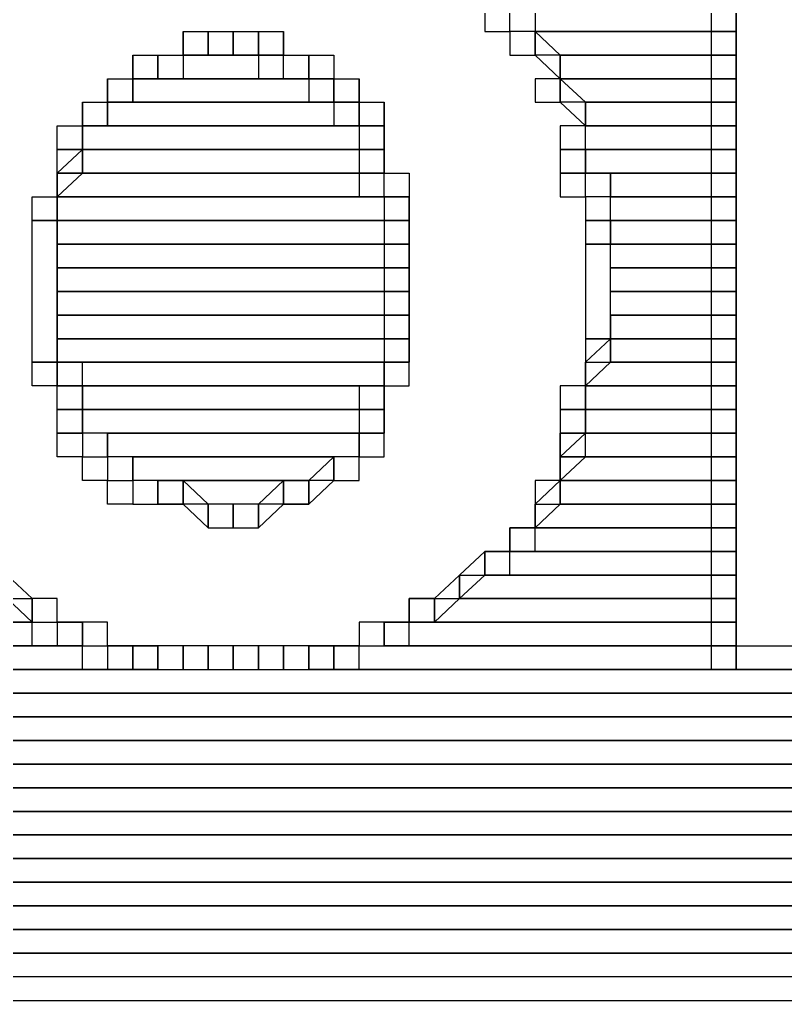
# Model space of a CAD drawing. Extents: x 0 to 841, y 0 to 594.
# Drawn here: x 697.63 to 703.97, y 97.95 to 106.07 of the extents above; entities that cross this region are included whole.
import ezdxf

# ---------------------------------------------------------------- set-up
doc = ezdxf.new("R2010")
doc.units = 0
doc.layers.add('1', color=7, linetype='Continuous')

msp = doc.modelspace()

# ---------------------------------------------------------------- linework, layer by layer
at = {"layer": '1'}
for points in [[(703.3567, 106.9535), (703.3567, 100.6874), (703.5654, 100.6874), (703.5654, 106.9535), (703.3567, 106.9535)], [(703.3567, 106.9535), (703.3567, 100.6874), (703.5654, 100.6874), (703.5654, 106.9535), (703.3567, 106.9535)], [(701.4811, 106.1701), (701.4811, 105.9748), (701.6898, 105.9748), (701.6898, 106.1701), (701.4811, 106.1701)], [(701.4811, 106.1701), (701.4811, 105.9748), (701.6898, 105.9748), (701.6898, 106.1701), (701.4811, 106.1701)], [(701.6898, 106.1701), (701.8984, 106.1701), (701.8984, 105.9748), (701.6898, 105.9748), (701.6898, 106.1701)], [(701.6898, 106.1701), (703.5654, 106.1701), (703.5654, 105.9748), (701.6898, 105.9748), (701.6898, 106.1701)], [(701.6898, 106.1701), (701.8984, 106.1701), (701.8984, 105.9748), (701.6898, 105.9748), (701.6898, 106.1701)], [(701.6898, 106.1701), (703.5654, 106.1701), (703.5654, 105.9748), (701.6898, 105.9748), (701.6898, 106.1701)], [(698.9811, 105.9748), (698.9811, 105.9748), (698.9811, 105.7787), (698.9811, 105.7787), (698.9811, 105.9748)], [(698.9811, 105.9748), (699.189, 105.9748), (699.189, 105.7787), (698.9811, 105.7787), (698.9811, 105.9748)], [(698.9811, 105.9748), (699.6063, 105.9748), (699.6063, 105.7787), (698.9811, 105.7787), (698.9811, 105.9748)], [(698.9811, 105.9748), (698.9811, 105.9748), (698.9811, 105.7787), (698.9811, 105.7787), (698.9811, 105.9748)], [(698.9811, 105.9748), (699.189, 105.9748), (699.189, 105.7787), (698.9811, 105.7787), (698.9811, 105.9748)], [(698.9811, 105.9748), (699.6063, 105.9748), (699.6063, 105.7787), (698.9811, 105.7787), (698.9811, 105.9748)], [(699.189, 105.9748), (699.189, 105.9748), (699.189, 105.7787), (699.189, 105.7787), (699.189, 105.9748)], [(699.189, 105.9748), (699.3976, 105.9748), (699.3976, 105.7787), (699.189, 105.7787), (699.189, 105.9748)], [(699.189, 105.9748), (699.189, 105.9748), (699.189, 105.7787), (699.189, 105.7787), (699.189, 105.9748)], [(699.189, 105.9748), (699.3976, 105.9748), (699.3976, 105.7787), (699.189, 105.7787), (699.189, 105.9748)], [(699.3976, 105.9748), (699.3976, 105.9748), (699.3976, 105.7787), (699.3976, 105.7787), (699.3976, 105.9748)], [(699.3976, 105.9748), (699.3976, 105.9748), (699.3976, 105.7787), (699.3976, 105.7787), (699.3976, 105.9748)], [(699.3976, 105.9748), (699.6063, 105.9748), (699.6063, 105.7787), (699.3976, 105.7787), (699.3976, 105.9748)], [(699.3976, 105.9748), (699.3976, 105.9748), (699.3976, 105.7787), (699.3976, 105.7787), (699.3976, 105.9748)], [(699.3976, 105.9748), (699.3976, 105.9748), (699.3976, 105.7787), (699.3976, 105.7787), (699.3976, 105.9748)], [(699.3976, 105.9748), (699.6063, 105.9748), (699.6063, 105.7787), (699.3976, 105.7787), (699.3976, 105.9748)], [(699.6063, 105.9748), (699.6063, 105.9748), (699.6063, 105.7787), (699.6063, 105.7787), (699.6063, 105.9748)], [(699.6063, 105.9748), (699.8142, 105.9748), (699.8142, 105.7787), (699.6063, 105.7787), (699.6063, 105.9748)], [(699.6063, 105.9748), (699.6063, 105.9748), (699.6063, 105.7787), (699.6063, 105.7787), (699.6063, 105.9748)], [(699.6063, 105.9748), (699.8142, 105.9748), (699.8142, 105.7787), (699.6063, 105.7787), (699.6063, 105.9748)], [(699.8142, 105.9748), (699.8142, 105.9748), (699.8142, 105.7787), (699.8142, 105.7787), (699.8142, 105.9748)], [(699.8142, 105.9748), (699.8142, 105.9748), (699.8142, 105.7787), (699.8142, 105.7787), (699.8142, 105.9748)], [(701.6898, 105.9748), (701.6898, 105.7787), (701.8984, 105.7787), (701.8984, 105.9748), (701.6898, 105.9748)], [(701.6898, 105.9748), (701.6898, 105.7787), (701.8984, 105.7787), (701.8984, 105.9748), (701.6898, 105.9748)], [(701.8984, 105.9748), (701.8984, 105.9748), (701.8984, 105.7787), (701.8984, 105.7787), (701.8984, 105.9748)], [(701.8984, 105.9748), (702.1063, 105.7787), (702.1063, 105.5827), (701.8984, 105.7787), (701.8984, 105.9748)], [(701.8984, 105.9748), (703.5654, 105.9748), (703.5654, 105.7787), (701.8984, 105.7787), (701.8984, 105.9748)], [(701.8984, 105.9748), (703.5654, 105.9748), (703.5654, 105.7787), (701.8984, 105.7787), (701.8984, 105.9748)], [(701.8984, 105.9748), (701.8984, 105.9748), (701.8984, 105.7787), (701.8984, 105.7787), (701.8984, 105.9748)], [(701.8984, 105.9748), (702.1063, 105.7787), (702.1063, 105.5827), (701.8984, 105.7787), (701.8984, 105.9748)], [(701.8984, 105.9748), (703.5654, 105.9748), (703.5654, 105.7787), (701.8984, 105.7787), (701.8984, 105.9748)], [(701.8984, 105.9748), (703.5654, 105.9748), (703.5654, 105.7787), (701.8984, 105.7787), (701.8984, 105.9748)], [(698.5638, 105.7787), (698.5638, 105.7787), (698.5638, 105.5827), (698.5638, 105.5827), (698.5638, 105.7787)], [(698.5638, 105.7787), (698.7724, 105.7787), (698.7724, 105.5827), (698.5638, 105.5827), (698.5638, 105.7787)], [(698.5638, 105.7787), (700.0228, 105.7787), (700.0228, 105.5827), (698.5638, 105.5827), (698.5638, 105.7787)], [(698.5638, 105.7787), (698.5638, 105.7787), (698.5638, 105.5827), (698.5638, 105.5827), (698.5638, 105.7787)], [(698.5638, 105.7787), (698.7724, 105.7787), (698.7724, 105.5827), (698.5638, 105.5827), (698.5638, 105.7787)], [(698.5638, 105.7787), (700.0228, 105.7787), (700.0228, 105.5827), (698.5638, 105.5827), (698.5638, 105.7787)], [(698.7724, 105.7787), (698.7724, 105.7787), (698.7724, 105.5827), (698.7724, 105.5827), (698.7724, 105.7787)], [(698.7724, 105.7787), (698.9811, 105.7787), (698.9811, 105.5827), (698.7724, 105.5827), (698.7724, 105.7787)], [(698.7724, 105.5827), (698.7724, 105.7787), (698.9811, 105.7787), (698.9811, 105.5827), (698.7724, 105.5827)], [(698.7724, 105.7787), (698.7724, 105.7787), (698.7724, 105.5827), (698.7724, 105.5827), (698.7724, 105.7787)], [(698.7724, 105.7787), (698.9811, 105.7787), (698.9811, 105.5827), (698.7724, 105.5827), (698.7724, 105.7787)], [(698.7724, 105.5827), (698.7724, 105.7787), (698.9811, 105.7787), (698.9811, 105.5827), (698.7724, 105.5827)], [(699.6063, 105.7787), (699.6063, 105.5827), (699.8142, 105.5827), (699.8142, 105.7787), (699.6063, 105.7787)], [(699.6063, 105.7787), (699.6063, 105.5827), (699.8142, 105.5827), (699.8142, 105.7787), (699.6063, 105.7787)], [(699.8142, 105.7787), (700.0228, 105.7787), (700.0228, 105.5827), (699.8142, 105.5827), (699.8142, 105.7787)], [(699.8142, 105.7787), (700.0228, 105.7787), (700.0228, 105.5827), (699.8142, 105.5827), (699.8142, 105.7787)], [(700.0228, 105.7787), (700.0228, 105.7787), (700.0228, 105.5827), (700.0228, 105.5827), (700.0228, 105.7787)], [(700.0228, 105.7787), (700.0228, 105.7787), (700.0228, 105.5827), (700.0228, 105.5827), (700.0228, 105.7787)], [(700.0228, 105.7787), (700.2307, 105.7787), (700.2307, 105.5827), (700.0228, 105.5827), (700.0228, 105.7787)], [(700.0228, 105.7787), (700.0228, 105.7787), (700.0228, 105.5827), (700.0228, 105.5827), (700.0228, 105.7787)], [(700.0228, 105.7787), (700.0228, 105.7787), (700.0228, 105.5827), (700.0228, 105.5827), (700.0228, 105.7787)], [(700.0228, 105.7787), (700.2307, 105.7787), (700.2307, 105.5827), (700.0228, 105.5827), (700.0228, 105.7787)], [(702.1063, 105.7787), (702.1063, 105.7787), (702.1063, 105.5827), (702.1063, 105.5827), (702.1063, 105.7787)], [(702.1063, 105.7787), (703.5654, 105.7787), (703.5654, 105.5827), (702.1063, 105.5827), (702.1063, 105.7787)], [(702.1063, 105.7787), (702.1063, 105.7787), (702.1063, 105.5827), (702.1063, 105.5827), (702.1063, 105.7787)], [(702.1063, 105.7787), (703.5654, 105.7787), (703.5654, 105.5827), (702.1063, 105.5827), (702.1063, 105.7787)], [(698.3559, 105.5827), (698.3559, 105.5827), (698.3559, 105.3874), (698.3559, 105.3874), (698.3559, 105.5827)], [(698.3559, 105.5827), (698.5638, 105.5827), (698.5638, 105.3874), (698.3559, 105.3874), (698.3559, 105.5827)], [(698.3559, 105.3874), (698.3559, 105.5827), (698.5638, 105.5827), (698.5638, 105.3874), (698.3559, 105.3874)], [(698.3559, 105.5827), (700.4394, 105.5827), (700.4394, 105.3874), (698.3559, 105.3874), (698.3559, 105.5827)], [(698.3559, 105.5827), (698.3559, 105.5827), (698.3559, 105.3874), (698.3559, 105.3874), (698.3559, 105.5827)], [(698.3559, 105.5827), (698.5638, 105.5827), (698.5638, 105.3874), (698.3559, 105.3874), (698.3559, 105.5827)], [(698.3559, 105.3874), (698.3559, 105.5827), (698.5638, 105.5827), (698.5638, 105.3874), (698.3559, 105.3874)], [(698.3559, 105.5827), (700.4394, 105.5827), (700.4394, 105.3874), (698.3559, 105.3874), (698.3559, 105.5827)], [(698.5638, 105.5827), (698.5638, 105.5827), (698.5638, 105.3874), (698.5638, 105.3874), (698.5638, 105.5827)], [(698.5638, 105.5827), (698.5638, 105.5827), (698.5638, 105.3874), (698.5638, 105.3874), (698.5638, 105.5827)], [(700.0228, 105.5827), (700.0228, 105.3874), (700.2307, 105.3874), (700.2307, 105.5827), (700.0228, 105.5827)], [(700.0228, 105.5827), (700.0228, 105.3874), (700.2307, 105.3874), (700.2307, 105.5827), (700.0228, 105.5827)], [(700.2307, 105.5827), (700.2307, 105.5827), (700.2307, 105.3874), (700.2307, 105.3874), (700.2307, 105.5827)], [(700.2307, 105.5827), (700.4394, 105.5827), (700.4394, 105.3874), (700.2307, 105.3874), (700.2307, 105.5827)], [(700.2307, 105.5827), (700.2307, 105.5827), (700.2307, 105.3874), (700.2307, 105.3874), (700.2307, 105.5827)], [(700.2307, 105.5827), (700.4394, 105.5827), (700.4394, 105.3874), (700.2307, 105.3874), (700.2307, 105.5827)], [(700.4394, 105.5827), (700.4394, 105.5827), (700.4394, 105.3874), (700.4394, 105.3874), (700.4394, 105.5827)], [(700.4394, 105.5827), (700.4394, 105.5827), (700.4394, 105.3874), (700.4394, 105.3874), (700.4394, 105.5827)], [(701.8984, 105.5827), (701.8984, 105.3874), (702.1063, 105.3874), (702.1063, 105.5827), (701.8984, 105.5827)], [(701.8984, 105.5827), (701.8984, 105.3874), (702.1063, 105.3874), (702.1063, 105.5827), (701.8984, 105.5827)], [(702.1063, 105.5827), (702.1063, 105.5827), (702.1063, 105.3874), (702.1063, 105.3874), (702.1063, 105.5827)], [(702.1063, 105.5827), (702.315, 105.3874), (702.315, 105.1913), (702.1063, 105.3874), (702.1063, 105.5827)], [(702.1063, 105.5827), (703.5654, 105.5827), (703.5654, 105.3874), (702.1063, 105.3874), (702.1063, 105.5827)], [(702.1063, 105.5827), (702.1063, 105.5827), (702.1063, 105.3874), (702.1063, 105.3874), (702.1063, 105.5827)], [(702.1063, 105.5827), (702.315, 105.3874), (702.315, 105.1913), (702.1063, 105.3874), (702.1063, 105.5827)], [(702.1063, 105.5827), (703.5654, 105.5827), (703.5654, 105.3874), (702.1063, 105.3874), (702.1063, 105.5827)], [(698.1472, 105.3874), (698.1472, 105.3874), (698.1472, 105.1913), (698.1472, 105.1913), (698.1472, 105.3874)], [(698.1472, 105.3874), (698.3559, 105.3874), (698.3559, 105.1913), (698.1472, 105.1913), (698.1472, 105.3874)], [(698.1472, 105.1913), (698.1472, 105.3874), (698.3559, 105.3874), (698.3559, 105.1913), (698.1472, 105.1913)], [(698.1472, 105.3874), (698.1472, 105.3874), (698.1472, 105.1913), (698.1472, 105.1913), (698.1472, 105.3874)], [(698.1472, 105.3874), (698.3559, 105.3874), (698.3559, 105.1913), (698.1472, 105.1913), (698.1472, 105.3874)], [(698.1472, 105.1913), (698.1472, 105.3874), (698.3559, 105.3874), (698.3559, 105.1913), (698.1472, 105.1913)], [(698.3559, 105.3874), (700.4394, 105.3874), (700.4394, 105.1913), (698.3559, 105.1913), (698.3559, 105.3874)], [(698.3559, 105.3874), (700.4394, 105.3874), (700.4394, 105.1913), (698.3559, 105.1913), (698.3559, 105.3874)], [(700.2307, 105.3874), (700.2307, 105.1913), (700.4394, 105.1913), (700.4394, 105.3874), (700.2307, 105.3874)], [(700.2307, 105.3874), (700.2307, 105.1913), (700.4394, 105.1913), (700.4394, 105.3874), (700.2307, 105.3874)], [(700.4394, 105.3874), (700.648, 105.3874), (700.648, 105.1913), (700.4394, 105.1913), (700.4394, 105.3874)], [(700.4394, 105.3874), (700.648, 105.3874), (700.648, 105.1913), (700.4394, 105.1913), (700.4394, 105.3874)], [(700.648, 105.3874), (700.648, 105.3874), (700.648, 105.1913), (700.648, 105.1913), (700.648, 105.3874)], [(700.648, 105.3874), (700.648, 105.3874), (700.648, 105.1913), (700.648, 105.1913), (700.648, 105.3874)], [(702.315, 105.3874), (702.315, 105.3874), (702.315, 105.1913), (702.315, 105.1913), (702.315, 105.3874)], [(702.315, 105.3874), (703.5654, 105.3874), (703.5654, 105.1913), (702.315, 105.1913), (702.315, 105.3874)], [(702.315, 105.3874), (702.315, 105.3874), (702.315, 105.1913), (702.315, 105.1913), (702.315, 105.3874)], [(702.315, 105.3874), (703.5654, 105.3874), (703.5654, 105.1913), (702.315, 105.1913), (702.315, 105.3874)], [(697.9386, 104.9953), (697.9386, 105.1913), (698.1472, 105.1913), (698.1472, 104.9953), (697.9386, 104.9953)], [(697.9386, 104.9953), (697.9386, 105.1913), (698.1472, 105.1913), (698.1472, 104.9953), (697.9386, 104.9953)], [(698.1472, 105.1913), (698.1472, 105.1913), (698.1472, 104.9953), (698.1472, 104.9953), (698.1472, 105.1913)], [(698.1472, 105.1913), (700.648, 105.1913), (700.648, 104.9953), (698.1472, 104.9953), (698.1472, 105.1913)], [(698.1472, 105.1913), (700.648, 105.1913), (700.648, 104.9953), (698.1472, 104.9953), (698.1472, 105.1913)], [(698.1472, 105.1913), (698.1472, 105.1913), (698.1472, 104.9953), (698.1472, 104.9953), (698.1472, 105.1913)], [(698.1472, 105.1913), (700.648, 105.1913), (700.648, 104.9953), (698.1472, 104.9953), (698.1472, 105.1913)], [(698.1472, 105.1913), (700.648, 105.1913), (700.648, 104.9953), (698.1472, 104.9953), (698.1472, 105.1913)], [(700.4394, 105.1913), (700.4394, 104.9953), (700.648, 104.9953), (700.648, 105.1913), (700.4394, 105.1913)], [(700.4394, 105.1913), (700.4394, 104.9953), (700.648, 104.9953), (700.648, 105.1913), (700.4394, 105.1913)], [(700.648, 105.1913), (700.648, 105.1913), (700.648, 104.9953), (700.648, 104.9953), (700.648, 105.1913)], [(700.648, 105.1913), (700.648, 105.1913), (700.648, 104.9953), (700.648, 104.9953), (700.648, 105.1913)], [(702.1063, 105.1913), (702.1063, 104.9953), (702.315, 104.9953), (702.315, 105.1913), (702.1063, 105.1913)], [(702.1063, 105.1913), (702.1063, 104.9953), (702.315, 104.9953), (702.315, 105.1913), (702.1063, 105.1913)], [(702.315, 105.1913), (703.5654, 105.1913), (703.5654, 104.9953), (702.315, 104.9953), (702.315, 105.1913)], [(702.315, 105.1913), (703.5654, 105.1913), (703.5654, 104.9953), (702.315, 104.9953), (702.315, 105.1913)], [(697.9386, 104.7992), (698.1472, 104.9953), (698.1472, 104.7992), (697.9386, 104.6039), (697.9386, 104.7992)], [(697.9386, 104.7992), (697.9386, 104.9953), (698.1472, 104.9953), (698.1472, 104.7992), (697.9386, 104.7992)], [(697.9386, 104.7992), (698.1472, 104.9953), (698.1472, 104.7992), (697.9386, 104.6039), (697.9386, 104.7992)], [(697.9386, 104.7992), (697.9386, 104.9953), (698.1472, 104.9953), (698.1472, 104.7992), (697.9386, 104.7992)], [(698.1472, 104.9953), (698.1472, 104.9953), (698.1472, 104.7992), (698.1472, 104.7992), (698.1472, 104.9953)], [(698.1472, 104.9953), (698.1472, 104.9953), (698.1472, 104.7992), (698.1472, 104.7992), (698.1472, 104.9953)], [(698.1472, 104.9953), (700.648, 104.9953), (700.648, 104.7992), (698.1472, 104.7992), (698.1472, 104.9953)], [(698.1472, 104.9953), (698.1472, 104.9953), (698.1472, 104.7992), (698.1472, 104.7992), (698.1472, 104.9953)], [(698.1472, 104.9953), (698.1472, 104.9953), (698.1472, 104.7992), (698.1472, 104.7992), (698.1472, 104.9953)], [(698.1472, 104.9953), (700.648, 104.9953), (700.648, 104.7992), (698.1472, 104.7992), (698.1472, 104.9953)], [(700.4394, 104.9953), (700.4394, 104.7992), (700.648, 104.7992), (700.648, 104.9953), (700.4394, 104.9953)], [(700.4394, 104.9953), (700.4394, 104.7992), (700.648, 104.7992), (700.648, 104.9953), (700.4394, 104.9953)], [(700.648, 104.9953), (700.648, 104.9953), (700.648, 104.7992), (700.648, 104.7992), (700.648, 104.9953)], [(700.648, 104.9953), (700.648, 104.9953), (700.648, 104.7992), (700.648, 104.7992), (700.648, 104.9953)], [(700.648, 104.9953), (700.648, 104.9953), (700.648, 104.7992), (700.648, 104.7992), (700.648, 104.9953)], [(700.648, 104.9953), (700.648, 104.9953), (700.648, 104.7992), (700.648, 104.7992), (700.648, 104.9953)], [(702.1063, 104.9953), (702.1063, 104.7992), (702.315, 104.7992), (702.315, 104.9953), (702.1063, 104.9953)], [(702.1063, 104.9953), (702.1063, 104.7992), (702.315, 104.7992), (702.315, 104.9953), (702.1063, 104.9953)], [(702.315, 104.9953), (702.315, 104.9953), (702.315, 104.7992), (702.315, 104.7992), (702.315, 104.9953)], [(702.315, 104.9953), (703.5654, 104.9953), (703.5654, 104.7992), (702.315, 104.7992), (702.315, 104.9953)], [(702.315, 104.9953), (702.315, 104.9953), (702.315, 104.7992), (702.315, 104.7992), (702.315, 104.9953)], [(702.315, 104.9953), (703.5654, 104.9953), (703.5654, 104.7992), (702.315, 104.7992), (702.315, 104.9953)], [(697.9386, 104.7992), (697.9386, 104.7992), (697.9386, 104.6039), (697.9386, 104.6039), (697.9386, 104.7992)], [(697.9386, 104.7992), (700.8559, 104.7992), (700.8559, 104.6039), (697.9386, 104.6039), (697.9386, 104.7992)], [(697.9386, 104.7992), (697.9386, 104.7992), (697.9386, 104.6039), (697.9386, 104.6039), (697.9386, 104.7992)], [(697.9386, 104.7992), (700.8559, 104.7992), (700.8559, 104.6039), (697.9386, 104.6039), (697.9386, 104.7992)], [(700.4394, 104.7992), (700.4394, 104.6039), (700.648, 104.6039), (700.648, 104.7992), (700.4394, 104.7992)], [(700.4394, 104.7992), (700.4394, 104.6039), (700.648, 104.6039), (700.648, 104.7992), (700.4394, 104.7992)], [(700.648, 104.7992), (700.8559, 104.7992), (700.8559, 104.6039), (700.648, 104.6039), (700.648, 104.7992)], [(700.648, 104.7992), (700.8559, 104.7992), (700.8559, 104.6039), (700.648, 104.6039), (700.648, 104.7992)], [(702.1063, 104.7992), (702.1063, 104.6039), (702.315, 104.6039), (702.315, 104.7992), (702.1063, 104.7992)], [(702.1063, 104.7992), (702.1063, 104.6039), (702.315, 104.6039), (702.315, 104.7992), (702.1063, 104.7992)], [(702.315, 104.7992), (702.5236, 104.7992), (702.5236, 104.6039), (702.315, 104.6039), (702.315, 104.7992)], [(702.315, 104.7992), (703.5654, 104.7992), (703.5654, 104.6039), (702.315, 104.6039), (702.315, 104.7992)], [(702.315, 104.7992), (702.5236, 104.7992), (702.5236, 104.6039), (702.315, 104.6039), (702.315, 104.7992)], [(702.315, 104.7992), (703.5654, 104.7992), (703.5654, 104.6039), (702.315, 104.6039), (702.315, 104.7992)], [(702.5236, 104.7992), (703.5654, 104.7992), (703.5654, 104.6039), (702.5236, 104.6039), (702.5236, 104.7992)], [(702.5236, 104.7992), (703.5654, 104.7992), (703.5654, 104.6039), (702.5236, 104.6039), (702.5236, 104.7992)], [(697.7307, 104.4079), (697.7307, 104.6039), (697.9386, 104.6039), (697.9386, 104.4079), (697.7307, 104.4079)], [(697.7307, 104.4079), (697.7307, 104.6039), (697.9386, 104.6039), (697.9386, 104.4079), (697.7307, 104.4079)], [(697.9386, 104.6039), (700.8559, 104.6039), (700.8559, 104.4079), (697.9386, 104.4079), (697.9386, 104.6039)], [(697.9386, 104.6039), (700.8559, 104.6039), (700.8559, 104.4079), (697.9386, 104.4079), (697.9386, 104.6039)], [(700.648, 104.6039), (700.648, 104.4079), (700.8559, 104.4079), (700.8559, 104.6039), (700.648, 104.6039)], [(700.648, 104.6039), (700.648, 104.4079), (700.8559, 104.4079), (700.8559, 104.6039), (700.648, 104.6039)], [(702.315, 104.6039), (702.315, 104.4079), (702.5236, 104.4079), (702.5236, 104.6039), (702.315, 104.6039)], [(702.315, 104.6039), (702.315, 104.4079), (702.5236, 104.4079), (702.5236, 104.6039), (702.315, 104.6039)], [(702.5236, 104.6039), (703.5654, 104.6039), (703.5654, 104.4079), (702.5236, 104.4079), (702.5236, 104.6039)], [(702.5236, 104.6039), (703.5654, 104.6039), (703.5654, 104.4079), (702.5236, 104.4079), (702.5236, 104.6039)], [(697.7307, 103.2331), (697.7307, 104.4079), (697.9386, 104.4079), (697.9386, 103.2331), (697.7307, 103.2331)], [(697.7307, 103.2331), (697.7307, 104.4079), (697.9386, 104.4079), (697.9386, 103.2331), (697.7307, 103.2331)], [(697.9386, 104.4079), (700.8559, 104.4079), (700.8559, 104.2118), (697.9386, 104.2118), (697.9386, 104.4079)], [(697.9386, 104.4079), (700.8559, 104.4079), (700.8559, 104.2118), (697.9386, 104.2118), (697.9386, 104.4079)], [(700.648, 104.4079), (700.648, 103.2331), (700.8559, 103.2331), (700.8559, 104.4079), (700.648, 104.4079)], [(700.648, 104.4079), (700.648, 103.2331), (700.8559, 103.2331), (700.8559, 104.4079), (700.648, 104.4079)], [(702.315, 104.4079), (702.315, 104.2118), (702.5236, 104.2118), (702.5236, 104.4079), (702.315, 104.4079)], [(702.315, 104.4079), (702.315, 104.2118), (702.5236, 104.2118), (702.5236, 104.4079), (702.315, 104.4079)], [(702.5236, 104.4079), (702.5236, 104.4079), (702.5236, 104.2118), (702.5236, 104.2118), (702.5236, 104.4079)], [(702.5236, 104.4079), (703.5654, 104.4079), (703.5654, 104.2118), (702.5236, 104.2118), (702.5236, 104.4079)], [(702.5236, 104.4079), (702.5236, 104.4079), (702.5236, 104.2118), (702.5236, 104.2118), (702.5236, 104.4079)], [(702.5236, 104.4079), (703.5654, 104.4079), (703.5654, 104.2118), (702.5236, 104.2118), (702.5236, 104.4079)], [(697.9386, 104.2118), (700.8559, 104.2118), (700.8559, 104.0165), (697.9386, 104.0165), (697.9386, 104.2118)], [(697.9386, 104.2118), (700.8559, 104.2118), (700.8559, 104.0165), (697.9386, 104.0165), (697.9386, 104.2118)], [(702.315, 104.2118), (702.315, 103.4283), (702.5236, 103.4283), (702.5236, 104.2118), (702.315, 104.2118)], [(702.315, 104.2118), (702.315, 103.4283), (702.5236, 103.4283), (702.5236, 104.2118), (702.315, 104.2118)], [(702.5236, 104.2118), (703.5654, 104.2118), (703.5654, 104.0165), (702.5236, 104.0165), (702.5236, 104.2118)], [(702.5236, 104.2118), (703.5654, 104.2118), (703.5654, 104.0165), (702.5236, 104.0165), (702.5236, 104.2118)], [(697.9386, 104.0165), (700.8559, 104.0165), (700.8559, 103.8205), (697.9386, 103.8205), (697.9386, 104.0165)], [(697.9386, 104.0165), (700.8559, 104.0165), (700.8559, 103.8205), (697.9386, 103.8205), (697.9386, 104.0165)], [(697.9386, 104.0165), (700.8559, 104.0165), (700.8559, 103.8205), (697.9386, 103.8205), (697.9386, 104.0165)], [(697.9386, 104.0165), (700.8559, 104.0165), (700.8559, 103.8205), (697.9386, 103.8205), (697.9386, 104.0165)], [(702.5236, 104.0165), (703.5654, 104.0165), (703.5654, 103.8205), (702.5236, 103.8205), (702.5236, 104.0165)], [(702.5236, 104.0165), (703.5654, 104.0165), (703.5654, 103.8205), (702.5236, 103.8205), (702.5236, 104.0165)], [(697.9386, 103.8205), (700.8559, 103.8205), (700.8559, 103.6244), (697.9386, 103.6244), (697.9386, 103.8205)], [(697.9386, 103.8205), (700.8559, 103.8205), (700.8559, 103.6244), (697.9386, 103.6244), (697.9386, 103.8205)], [(702.5236, 103.8205), (703.5654, 103.8205), (703.5654, 103.6244), (702.5236, 103.6244), (702.5236, 103.8205)], [(702.5236, 103.8205), (703.5654, 103.8205), (703.5654, 103.6244), (702.5236, 103.6244), (702.5236, 103.8205)], [(702.5236, 103.8205), (703.5654, 103.8205), (703.5654, 103.6244), (702.5236, 103.6244), (702.5236, 103.8205)], [(702.5236, 103.8205), (703.5654, 103.8205), (703.5654, 103.6244), (702.5236, 103.6244), (702.5236, 103.8205)], [(697.9386, 103.6244), (700.8559, 103.6244), (700.8559, 103.4283), (697.9386, 103.4283), (697.9386, 103.6244)], [(697.9386, 103.6244), (700.8559, 103.6244), (700.8559, 103.4283), (697.9386, 103.4283), (697.9386, 103.6244)], [(702.5236, 103.6244), (702.5236, 103.6244), (702.5236, 103.4283), (702.5236, 103.4283), (702.5236, 103.6244)], [(702.5236, 103.6244), (703.5654, 103.6244), (703.5654, 103.4283), (702.5236, 103.4283), (702.5236, 103.6244)], [(702.5236, 103.6244), (702.5236, 103.6244), (702.5236, 103.4283), (702.5236, 103.4283), (702.5236, 103.6244)], [(702.5236, 103.6244), (703.5654, 103.6244), (703.5654, 103.4283), (702.5236, 103.4283), (702.5236, 103.6244)], [(697.9386, 103.4283), (700.8559, 103.4283), (700.8559, 103.2331), (697.9386, 103.2331), (697.9386, 103.4283)], [(697.9386, 103.4283), (700.8559, 103.4283), (700.8559, 103.2331), (697.9386, 103.2331), (697.9386, 103.4283)], [(702.315, 103.4283), (702.315, 103.2331), (702.5236, 103.2331), (702.5236, 103.4283), (702.315, 103.4283)], [(702.5236, 103.4283), (702.315, 103.2331), (702.315, 103.037), (702.5236, 103.2331), (702.5236, 103.4283)], [(702.315, 103.4283), (702.315, 103.2331), (702.5236, 103.2331), (702.5236, 103.4283), (702.315, 103.4283)], [(702.5236, 103.4283), (702.315, 103.2331), (702.315, 103.037), (702.5236, 103.2331), (702.5236, 103.4283)], [(702.5236, 103.4283), (702.5236, 103.4283), (702.5236, 103.2331), (702.5236, 103.2331), (702.5236, 103.4283)], [(702.5236, 103.4283), (703.5654, 103.4283), (703.5654, 103.2331), (702.5236, 103.2331), (702.5236, 103.4283)], [(702.5236, 103.4283), (702.5236, 103.4283), (702.5236, 103.2331), (702.5236, 103.2331), (702.5236, 103.4283)], [(702.5236, 103.4283), (703.5654, 103.4283), (703.5654, 103.2331), (702.5236, 103.2331), (702.5236, 103.4283)], [(697.7307, 103.037), (697.7307, 103.2331), (697.9386, 103.2331), (697.9386, 103.037), (697.7307, 103.037)], [(697.7307, 103.037), (697.7307, 103.2331), (697.9386, 103.2331), (697.9386, 103.037), (697.7307, 103.037)], [(698.1472, 103.2331), (697.9386, 103.2331), (697.9386, 103.037), (698.1472, 103.037), (698.1472, 103.2331)], [(697.9386, 103.2331), (697.9386, 103.2331), (697.9386, 103.037), (697.9386, 103.037), (697.9386, 103.2331)], [(697.9386, 103.2331), (700.648, 103.2331), (700.648, 103.037), (697.9386, 103.037), (697.9386, 103.2331)], [(698.1472, 103.2331), (697.9386, 103.2331), (697.9386, 103.037), (698.1472, 103.037), (698.1472, 103.2331)], [(697.9386, 103.2331), (697.9386, 103.2331), (697.9386, 103.037), (697.9386, 103.037), (697.9386, 103.2331)], [(697.9386, 103.2331), (700.648, 103.2331), (700.648, 103.037), (697.9386, 103.037), (697.9386, 103.2331)], [(700.648, 103.2331), (700.648, 103.037), (700.8559, 103.037), (700.8559, 103.2331), (700.648, 103.2331)], [(700.8559, 103.2331), (700.648, 103.2331), (700.648, 103.037), (700.8559, 103.037), (700.8559, 103.2331)], [(700.648, 103.2331), (700.648, 103.2331), (700.648, 103.037), (700.648, 103.037), (700.648, 103.2331)], [(700.648, 103.2331), (700.648, 103.037), (700.8559, 103.037), (700.8559, 103.2331), (700.648, 103.2331)], [(700.8559, 103.2331), (700.648, 103.2331), (700.648, 103.037), (700.8559, 103.037), (700.8559, 103.2331)], [(700.648, 103.2331), (700.648, 103.2331), (700.648, 103.037), (700.648, 103.037), (700.648, 103.2331)], [(702.315, 103.2331), (703.5654, 103.2331), (703.5654, 103.037), (702.315, 103.037), (702.315, 103.2331)], [(702.315, 103.2331), (703.5654, 103.2331), (703.5654, 103.037), (702.315, 103.037), (702.315, 103.2331)], [(697.9386, 102.8409), (697.9386, 103.037), (698.1472, 103.037), (698.1472, 102.8409), (697.9386, 102.8409)], [(697.9386, 102.8409), (697.9386, 103.037), (698.1472, 103.037), (698.1472, 102.8409), (697.9386, 102.8409)], [(698.1472, 103.037), (698.1472, 103.037), (698.1472, 102.8409), (698.1472, 102.8409), (698.1472, 103.037)], [(698.1472, 103.037), (700.648, 103.037), (700.648, 102.8409), (698.1472, 102.8409), (698.1472, 103.037)], [(698.1472, 103.037), (698.1472, 103.037), (698.1472, 102.8409), (698.1472, 102.8409), (698.1472, 103.037)], [(698.1472, 103.037), (700.648, 103.037), (700.648, 102.8409), (698.1472, 102.8409), (698.1472, 103.037)], [(700.4394, 103.037), (700.4394, 102.8409), (700.648, 102.8409), (700.648, 103.037), (700.4394, 103.037)], [(700.4394, 103.037), (700.4394, 102.8409), (700.648, 102.8409), (700.648, 103.037), (700.4394, 103.037)], [(700.648, 103.037), (700.648, 103.037), (700.648, 102.8409), (700.648, 102.8409), (700.648, 103.037)], [(700.648, 103.037), (700.648, 103.037), (700.648, 102.8409), (700.648, 102.8409), (700.648, 103.037)], [(702.1063, 103.037), (702.1063, 102.8409), (702.315, 102.8409), (702.315, 103.037), (702.1063, 103.037)], [(702.1063, 103.037), (702.1063, 102.8409), (702.315, 102.8409), (702.315, 103.037), (702.1063, 103.037)], [(702.315, 103.037), (702.315, 103.037), (702.315, 102.8409), (702.315, 102.8409), (702.315, 103.037)], [(702.315, 103.037), (703.5654, 103.037), (703.5654, 102.8409), (702.315, 102.8409), (702.315, 103.037)], [(702.315, 103.037), (702.315, 103.037), (702.315, 102.8409), (702.315, 102.8409), (702.315, 103.037)], [(702.315, 103.037), (703.5654, 103.037), (703.5654, 102.8409), (702.315, 102.8409), (702.315, 103.037)], [(697.9386, 102.6457), (697.9386, 102.8409), (698.1472, 102.8409), (698.1472, 102.6457), (697.9386, 102.6457)], [(697.9386, 102.6457), (697.9386, 102.8409), (698.1472, 102.8409), (698.1472, 102.6457), (697.9386, 102.6457)], [(698.1472, 102.8409), (698.1472, 102.8409), (698.1472, 102.6457), (698.1472, 102.6457), (698.1472, 102.8409)], [(698.1472, 102.8409), (698.1472, 102.8409), (698.1472, 102.6457), (698.1472, 102.6457), (698.1472, 102.8409)], [(698.1472, 102.8409), (700.648, 102.8409), (700.648, 102.6457), (698.1472, 102.6457), (698.1472, 102.8409)], [(698.1472, 102.8409), (700.648, 102.8409), (700.648, 102.6457), (698.1472, 102.6457), (698.1472, 102.8409)], [(698.1472, 102.8409), (698.1472, 102.8409), (698.1472, 102.6457), (698.1472, 102.6457), (698.1472, 102.8409)], [(698.1472, 102.8409), (698.1472, 102.8409), (698.1472, 102.6457), (698.1472, 102.6457), (698.1472, 102.8409)], [(698.1472, 102.8409), (700.648, 102.8409), (700.648, 102.6457), (698.1472, 102.6457), (698.1472, 102.8409)], [(698.1472, 102.8409), (700.648, 102.8409), (700.648, 102.6457), (698.1472, 102.6457), (698.1472, 102.8409)], [(700.4394, 102.8409), (700.4394, 102.6457), (700.648, 102.6457), (700.648, 102.8409), (700.4394, 102.8409)], [(700.4394, 102.8409), (700.4394, 102.6457), (700.648, 102.6457), (700.648, 102.8409), (700.4394, 102.8409)], [(700.648, 102.8409), (700.648, 102.8409), (700.648, 102.6457), (700.648, 102.6457), (700.648, 102.8409)], [(700.648, 102.8409), (700.648, 102.8409), (700.648, 102.6457), (700.648, 102.6457), (700.648, 102.8409)], [(700.648, 102.8409), (700.648, 102.8409), (700.648, 102.6457), (700.648, 102.6457), (700.648, 102.8409)], [(700.648, 102.8409), (700.648, 102.8409), (700.648, 102.6457), (700.648, 102.6457), (700.648, 102.8409)], [(702.1063, 102.8409), (702.1063, 102.6457), (702.315, 102.6457), (702.315, 102.8409), (702.1063, 102.8409)], [(702.1063, 102.8409), (702.1063, 102.6457), (702.315, 102.6457), (702.315, 102.8409), (702.1063, 102.8409)], [(702.315, 102.8409), (702.315, 102.8409), (702.315, 102.6457), (702.315, 102.6457), (702.315, 102.8409)], [(702.315, 102.8409), (703.5654, 102.8409), (703.5654, 102.6457), (702.315, 102.6457), (702.315, 102.8409)], [(702.315, 102.8409), (702.315, 102.8409), (702.315, 102.6457), (702.315, 102.6457), (702.315, 102.8409)], [(702.315, 102.8409), (703.5654, 102.8409), (703.5654, 102.6457), (702.315, 102.6457), (702.315, 102.8409)], [(697.9386, 102.4496), (697.9386, 102.6457), (698.1472, 102.6457), (698.1472, 102.4496), (697.9386, 102.4496)], [(697.9386, 102.4496), (697.9386, 102.6457), (698.1472, 102.6457), (698.1472, 102.4496), (697.9386, 102.4496)], [(698.3559, 102.6457), (698.1472, 102.6457), (698.1472, 102.4496), (698.3559, 102.4496), (698.3559, 102.6457)], [(698.3559, 102.6457), (698.1472, 102.6457), (698.1472, 102.4496), (698.3559, 102.4496), (698.3559, 102.6457)], [(698.3559, 102.6457), (698.3559, 102.6457), (698.3559, 102.4496), (698.3559, 102.4496), (698.3559, 102.6457)], [(698.3559, 102.6457), (700.4394, 102.6457), (700.4394, 102.4496), (698.3559, 102.4496), (698.3559, 102.6457)], [(698.3559, 102.6457), (698.3559, 102.6457), (698.3559, 102.4496), (698.3559, 102.4496), (698.3559, 102.6457)], [(698.3559, 102.6457), (700.4394, 102.6457), (700.4394, 102.4496), (698.3559, 102.4496), (698.3559, 102.6457)], [(700.4394, 102.6457), (700.4394, 102.4496), (700.648, 102.4496), (700.648, 102.6457), (700.4394, 102.6457)], [(700.648, 102.6457), (700.4394, 102.6457), (700.4394, 102.4496), (700.648, 102.4496), (700.648, 102.6457)], [(700.4394, 102.6457), (700.4394, 102.6457), (700.4394, 102.4496), (700.4394, 102.4496), (700.4394, 102.6457)], [(700.4394, 102.6457), (700.4394, 102.4496), (700.648, 102.4496), (700.648, 102.6457), (700.4394, 102.6457)], [(700.648, 102.6457), (700.4394, 102.6457), (700.4394, 102.4496), (700.648, 102.4496), (700.648, 102.6457)], [(700.4394, 102.6457), (700.4394, 102.6457), (700.4394, 102.4496), (700.4394, 102.4496), (700.4394, 102.6457)], [(702.1063, 102.6457), (702.1063, 102.4496), (702.315, 102.4496), (702.315, 102.6457), (702.1063, 102.6457)], [(702.315, 102.6457), (702.1063, 102.4496), (702.1063, 102.2535), (702.315, 102.4496), (702.315, 102.6457)], [(702.1063, 102.6457), (703.5654, 102.6457), (703.5654, 102.4496), (702.1063, 102.4496), (702.1063, 102.6457)], [(702.1063, 102.6457), (702.1063, 102.4496), (702.315, 102.4496), (702.315, 102.6457), (702.1063, 102.6457)], [(702.315, 102.6457), (702.1063, 102.4496), (702.1063, 102.2535), (702.315, 102.4496), (702.315, 102.6457)], [(702.1063, 102.6457), (703.5654, 102.6457), (703.5654, 102.4496), (702.1063, 102.4496), (702.1063, 102.6457)], [(702.315, 102.6457), (703.5654, 102.6457), (703.5654, 102.4496), (702.315, 102.4496), (702.315, 102.6457)], [(702.315, 102.6457), (703.5654, 102.6457), (703.5654, 102.4496), (702.315, 102.4496), (702.315, 102.6457)], [(698.1472, 102.2535), (698.1472, 102.4496), (698.3559, 102.4496), (698.3559, 102.2535), (698.1472, 102.2535)], [(698.1472, 102.2535), (698.1472, 102.4496), (698.3559, 102.4496), (698.3559, 102.2535), (698.1472, 102.2535)], [(698.5638, 102.4496), (698.3559, 102.4496), (698.3559, 102.2535), (698.5638, 102.2535), (698.5638, 102.4496)], [(698.5638, 102.4496), (698.3559, 102.4496), (698.3559, 102.2535), (698.5638, 102.2535), (698.5638, 102.4496)], [(698.5638, 102.4496), (698.5638, 102.4496), (698.5638, 102.2535), (698.5638, 102.2535), (698.5638, 102.4496)], [(698.5638, 102.4496), (698.5638, 102.4496), (698.5638, 102.2535), (698.5638, 102.2535), (698.5638, 102.4496)], [(698.5638, 102.4496), (700.2307, 102.4496), (700.2307, 102.2535), (698.5638, 102.2535), (698.5638, 102.4496)], [(698.5638, 102.4496), (698.5638, 102.4496), (698.5638, 102.2535), (698.5638, 102.2535), (698.5638, 102.4496)], [(698.5638, 102.4496), (698.5638, 102.4496), (698.5638, 102.2535), (698.5638, 102.2535), (698.5638, 102.4496)], [(698.5638, 102.4496), (700.2307, 102.4496), (700.2307, 102.2535), (698.5638, 102.2535), (698.5638, 102.4496)], [(700.2307, 102.4496), (700.0228, 102.2535), (700.0228, 102.0583), (700.2307, 102.2535), (700.2307, 102.4496)], [(700.2307, 102.4496), (700.0228, 102.2535), (700.0228, 102.0583), (700.2307, 102.2535), (700.2307, 102.4496)], [(700.2307, 102.4496), (700.2307, 102.2535), (700.4394, 102.2535), (700.4394, 102.4496), (700.2307, 102.4496)], [(700.4394, 102.4496), (700.2307, 102.4496), (700.2307, 102.2535), (700.4394, 102.2535), (700.4394, 102.4496)], [(700.2307, 102.4496), (700.2307, 102.4496), (700.2307, 102.2535), (700.2307, 102.2535), (700.2307, 102.4496)], [(700.2307, 102.4496), (700.2307, 102.4496), (700.2307, 102.2535), (700.2307, 102.2535), (700.2307, 102.4496)], [(700.2307, 102.4496), (700.2307, 102.2535), (700.4394, 102.2535), (700.4394, 102.4496), (700.2307, 102.4496)], [(700.4394, 102.4496), (700.2307, 102.4496), (700.2307, 102.2535), (700.4394, 102.2535), (700.4394, 102.4496)], [(700.2307, 102.4496), (700.2307, 102.4496), (700.2307, 102.2535), (700.2307, 102.2535), (700.2307, 102.4496)], [(700.2307, 102.4496), (700.2307, 102.4496), (700.2307, 102.2535), (700.2307, 102.2535), (700.2307, 102.4496)], [(702.1063, 102.4496), (702.1063, 102.4496), (702.1063, 102.2535), (702.1063, 102.2535), (702.1063, 102.4496)], [(702.1063, 102.4496), (703.5654, 102.4496), (703.5654, 102.2535), (702.1063, 102.2535), (702.1063, 102.4496)], [(702.1063, 102.4496), (702.1063, 102.4496), (702.1063, 102.2535), (702.1063, 102.2535), (702.1063, 102.4496)], [(702.1063, 102.4496), (703.5654, 102.4496), (703.5654, 102.2535), (702.1063, 102.2535), (702.1063, 102.4496)], [(698.3559, 102.0583), (698.3559, 102.2535), (698.5638, 102.2535), (698.5638, 102.0583), (698.3559, 102.0583)], [(698.3559, 102.0583), (698.3559, 102.2535), (698.5638, 102.2535), (698.5638, 102.0583), (698.3559, 102.0583)], [(698.7724, 102.2535), (698.5638, 102.2535), (698.5638, 102.0583), (698.7724, 102.0583), (698.7724, 102.2535)], [(698.7724, 102.2535), (698.5638, 102.2535), (698.5638, 102.0583), (698.7724, 102.0583), (698.7724, 102.2535)], [(698.9811, 102.2535), (698.7724, 102.2535), (698.7724, 102.0583), (698.9811, 102.0583), (698.9811, 102.2535)], [(698.7724, 102.2535), (698.7724, 102.2535), (698.7724, 102.0583), (698.7724, 102.0583), (698.7724, 102.2535)], [(698.7724, 102.2535), (700.0228, 102.2535), (700.0228, 102.0583), (698.7724, 102.0583), (698.7724, 102.2535)], [(698.9811, 102.2535), (698.7724, 102.2535), (698.7724, 102.0583), (698.9811, 102.0583), (698.9811, 102.2535)], [(698.7724, 102.2535), (698.7724, 102.2535), (698.7724, 102.0583), (698.7724, 102.0583), (698.7724, 102.2535)], [(698.7724, 102.2535), (700.0228, 102.2535), (700.0228, 102.0583), (698.7724, 102.0583), (698.7724, 102.2535)], [(699.189, 102.0583), (698.9811, 102.2535), (698.9811, 102.0583), (699.189, 101.8622), (699.189, 102.0583)], [(698.9811, 102.2535), (698.9811, 102.2535), (698.9811, 102.0583), (698.9811, 102.0583), (698.9811, 102.2535)], [(698.9811, 102.2535), (698.9811, 102.2535), (698.9811, 102.0583), (698.9811, 102.0583), (698.9811, 102.2535)], [(699.189, 102.0583), (698.9811, 102.2535), (698.9811, 102.0583), (699.189, 101.8622), (699.189, 102.0583)], [(698.9811, 102.2535), (698.9811, 102.2535), (698.9811, 102.0583), (698.9811, 102.0583), (698.9811, 102.2535)], [(698.9811, 102.2535), (698.9811, 102.2535), (698.9811, 102.0583), (698.9811, 102.0583), (698.9811, 102.2535)], [(699.8142, 102.2535), (699.6063, 102.0583), (699.6063, 101.8622), (699.8142, 102.0583), (699.8142, 102.2535)], [(699.8142, 102.2535), (699.6063, 102.0583), (699.6063, 101.8622), (699.8142, 102.0583), (699.8142, 102.2535)], [(700.0228, 102.2535), (699.8142, 102.2535), (699.8142, 102.0583), (700.0228, 102.0583), (700.0228, 102.2535)], [(699.8142, 102.2535), (699.8142, 102.2535), (699.8142, 102.0583), (699.8142, 102.0583), (699.8142, 102.2535)], [(699.8142, 102.2535), (699.8142, 102.2535), (699.8142, 102.0583), (699.8142, 102.0583), (699.8142, 102.2535)], [(700.0228, 102.2535), (699.8142, 102.2535), (699.8142, 102.0583), (700.0228, 102.0583), (700.0228, 102.2535)], [(699.8142, 102.2535), (699.8142, 102.2535), (699.8142, 102.0583), (699.8142, 102.0583), (699.8142, 102.2535)], [(699.8142, 102.2535), (699.8142, 102.2535), (699.8142, 102.0583), (699.8142, 102.0583), (699.8142, 102.2535)], [(700.0228, 102.2535), (700.0228, 102.2535), (700.0228, 102.0583), (700.0228, 102.0583), (700.0228, 102.2535)], [(700.0228, 102.2535), (700.0228, 102.2535), (700.0228, 102.0583), (700.0228, 102.0583), (700.0228, 102.2535)], [(700.0228, 102.2535), (700.0228, 102.2535), (700.0228, 102.0583), (700.0228, 102.0583), (700.0228, 102.2535)], [(700.0228, 102.2535), (700.0228, 102.2535), (700.0228, 102.0583), (700.0228, 102.0583), (700.0228, 102.2535)], [(701.8984, 102.2535), (701.8984, 102.0583), (702.1063, 102.0583), (702.1063, 102.2535), (701.8984, 102.2535)], [(702.1063, 102.2535), (701.8984, 102.0583), (701.8984, 101.8622), (702.1063, 102.0583), (702.1063, 102.2535)], [(701.8984, 102.2535), (701.8984, 102.0583), (702.1063, 102.0583), (702.1063, 102.2535), (701.8984, 102.2535)], [(702.1063, 102.2535), (701.8984, 102.0583), (701.8984, 101.8622), (702.1063, 102.0583), (702.1063, 102.2535)], [(702.1063, 102.2535), (702.1063, 102.2535), (702.1063, 102.0583), (702.1063, 102.0583), (702.1063, 102.2535)], [(702.1063, 102.2535), (703.5654, 102.2535), (703.5654, 102.0583), (702.1063, 102.0583), (702.1063, 102.2535)], [(702.1063, 102.2535), (702.1063, 102.2535), (702.1063, 102.0583), (702.1063, 102.0583), (702.1063, 102.2535)], [(702.1063, 102.2535), (703.5654, 102.2535), (703.5654, 102.0583), (702.1063, 102.0583), (702.1063, 102.2535)], [(699.3976, 102.0583), (699.189, 102.0583), (699.189, 101.8622), (699.3976, 101.8622), (699.3976, 102.0583)], [(699.189, 102.0583), (699.189, 102.0583), (699.189, 101.8622), (699.189, 101.8622), (699.189, 102.0583)], [(699.3976, 102.0583), (699.189, 102.0583), (699.189, 101.8622), (699.3976, 101.8622), (699.3976, 102.0583)], [(699.189, 102.0583), (699.189, 102.0583), (699.189, 101.8622), (699.189, 101.8622), (699.189, 102.0583)], [(699.6063, 102.0583), (699.3976, 102.0583), (699.3976, 101.8622), (699.6063, 101.8622), (699.6063, 102.0583)], [(699.3976, 102.0583), (699.3976, 102.0583), (699.3976, 101.8622), (699.3976, 101.8622), (699.3976, 102.0583)], [(699.3976, 102.0583), (699.3976, 102.0583), (699.3976, 101.8622), (699.3976, 101.8622), (699.3976, 102.0583)], [(699.6063, 102.0583), (699.3976, 102.0583), (699.3976, 101.8622), (699.6063, 101.8622), (699.6063, 102.0583)], [(699.3976, 102.0583), (699.3976, 102.0583), (699.3976, 101.8622), (699.3976, 101.8622), (699.3976, 102.0583)], [(699.3976, 102.0583), (699.3976, 102.0583), (699.3976, 101.8622), (699.3976, 101.8622), (699.3976, 102.0583)], [(699.6063, 102.0583), (699.6063, 102.0583), (699.6063, 101.8622), (699.6063, 101.8622), (699.6063, 102.0583)], [(699.6063, 102.0583), (699.6063, 102.0583), (699.6063, 101.8622), (699.6063, 101.8622), (699.6063, 102.0583)], [(701.8984, 102.0583), (701.8984, 102.0583), (701.8984, 101.8622), (701.8984, 101.8622), (701.8984, 102.0583)], [(701.8984, 102.0583), (703.5654, 102.0583), (703.5654, 101.8622), (701.8984, 101.8622), (701.8984, 102.0583)], [(701.8984, 102.0583), (701.8984, 102.0583), (701.8984, 101.8622), (701.8984, 101.8622), (701.8984, 102.0583)], [(701.8984, 102.0583), (703.5654, 102.0583), (703.5654, 101.8622), (701.8984, 101.8622), (701.8984, 102.0583)], [(701.6898, 101.8622), (701.6898, 101.6661), (701.8984, 101.6661), (701.8984, 101.8622), (701.6898, 101.8622)], [(701.8984, 101.8622), (701.6898, 101.8622), (701.6898, 101.6661), (701.8984, 101.6661), (701.8984, 101.8622)], [(701.6898, 101.8622), (703.5654, 101.8622), (703.5654, 101.6661), (701.6898, 101.6661), (701.6898, 101.8622)], [(701.6898, 101.8622), (701.6898, 101.6661), (701.8984, 101.6661), (701.8984, 101.8622), (701.6898, 101.8622)], [(701.8984, 101.8622), (701.6898, 101.8622), (701.6898, 101.6661), (701.8984, 101.6661), (701.8984, 101.8622)], [(701.6898, 101.8622), (703.5654, 101.8622), (703.5654, 101.6661), (701.6898, 101.6661), (701.6898, 101.8622)], [(701.4811, 101.6661), (701.2732, 101.4701), (701.2732, 101.2748), (701.4811, 101.4701), (701.4811, 101.6661)], [(701.4811, 101.6661), (701.2732, 101.4701), (701.2732, 101.2748), (701.4811, 101.4701), (701.4811, 101.6661)], [(701.4811, 101.6661), (701.4811, 101.4701), (701.6898, 101.4701), (701.6898, 101.6661), (701.4811, 101.6661)], [(701.6898, 101.6661), (701.4811, 101.6661), (701.4811, 101.4701), (701.6898, 101.4701), (701.6898, 101.6661)], [(701.4811, 101.6661), (701.4811, 101.6661), (701.4811, 101.4701), (701.4811, 101.4701), (701.4811, 101.6661)], [(701.4811, 101.6661), (703.5654, 101.6661), (703.5654, 101.4701), (701.4811, 101.4701), (701.4811, 101.6661)], [(701.4811, 101.6661), (701.4811, 101.4701), (701.6898, 101.4701), (701.6898, 101.6661), (701.4811, 101.6661)], [(701.6898, 101.6661), (701.4811, 101.6661), (701.4811, 101.4701), (701.6898, 101.4701), (701.6898, 101.6661)], [(701.4811, 101.6661), (701.4811, 101.6661), (701.4811, 101.4701), (701.4811, 101.4701), (701.4811, 101.6661)], [(701.4811, 101.6661), (703.5654, 101.6661), (703.5654, 101.4701), (701.4811, 101.4701), (701.4811, 101.6661)], [(701.6898, 101.6661), (703.5654, 101.6661), (703.5654, 101.4701), (701.6898, 101.4701), (701.6898, 101.6661)], [(701.6898, 101.6661), (703.5654, 101.6661), (703.5654, 101.4701), (701.6898, 101.4701), (701.6898, 101.6661)], [(697.7307, 101.2748), (697.522, 101.4701), (697.522, 101.2748), (697.7307, 101.0787), (697.7307, 101.2748)], [(697.7307, 101.2748), (697.522, 101.4701), (697.522, 101.2748), (697.7307, 101.0787), (697.7307, 101.2748)], [(701.2732, 101.4701), (701.0646, 101.2748), (701.0646, 101.0787), (701.2732, 101.2748), (701.2732, 101.4701)], [(701.2732, 101.4701), (701.0646, 101.2748), (701.0646, 101.0787), (701.2732, 101.2748), (701.2732, 101.4701)], [(701.2732, 101.4701), (701.2732, 101.4701), (701.2732, 101.2748), (701.2732, 101.2748), (701.2732, 101.4701)], [(701.2732, 101.4701), (703.5654, 101.4701), (703.5654, 101.2748), (701.2732, 101.2748), (701.2732, 101.4701)], [(701.2732, 101.4701), (701.2732, 101.4701), (701.2732, 101.2748), (701.2732, 101.2748), (701.2732, 101.4701)], [(701.2732, 101.4701), (703.5654, 101.4701), (703.5654, 101.2748), (701.2732, 101.2748), (701.2732, 101.4701)], [(694.3961, 101.2748), (697.7307, 101.2748), (697.7307, 101.0787), (694.3961, 101.0787), (694.3961, 101.2748)], [(694.3961, 101.2748), (697.7307, 101.2748), (697.7307, 101.0787), (694.3961, 101.0787), (694.3961, 101.2748)], [(697.9386, 101.2748), (697.7307, 101.2748), (697.7307, 101.0787), (697.9386, 101.0787), (697.9386, 101.2748)], [(697.7307, 101.2748), (697.7307, 101.2748), (697.7307, 101.0787), (697.7307, 101.0787), (697.7307, 101.2748)], [(697.9386, 101.2748), (697.7307, 101.2748), (697.7307, 101.0787), (697.9386, 101.0787), (697.9386, 101.2748)], [(697.7307, 101.2748), (697.7307, 101.2748), (697.7307, 101.0787), (697.7307, 101.0787), (697.7307, 101.2748)], [(701.0646, 101.2748), (700.8559, 101.2748), (700.8559, 101.0787), (701.0646, 101.0787), (701.0646, 101.2748)], [(700.8559, 101.2748), (703.5654, 101.2748), (703.5654, 101.0787), (700.8559, 101.0787), (700.8559, 101.2748)], [(701.0646, 101.2748), (700.8559, 101.2748), (700.8559, 101.0787), (701.0646, 101.0787), (701.0646, 101.2748)], [(700.8559, 101.2748), (703.5654, 101.2748), (703.5654, 101.0787), (700.8559, 101.0787), (700.8559, 101.2748)], [(701.0646, 101.2748), (701.0646, 101.2748), (701.0646, 101.0787), (701.0646, 101.0787), (701.0646, 101.2748)], [(701.0646, 101.2748), (701.0646, 101.2748), (701.0646, 101.0787), (701.0646, 101.0787), (701.0646, 101.2748)], [(694.3961, 101.0787), (698.1472, 101.0787), (698.1472, 100.8827), (694.3961, 100.8827), (694.3961, 101.0787)], [(694.3961, 101.0787), (698.1472, 101.0787), (698.1472, 100.8827), (694.3961, 100.8827), (694.3961, 101.0787)], [(697.7307, 100.8827), (697.7307, 101.0787), (697.9386, 101.0787), (697.9386, 100.8827), (697.7307, 100.8827)], [(697.7307, 100.8827), (697.7307, 101.0787), (697.9386, 101.0787), (697.9386, 100.8827), (697.7307, 100.8827)], [(698.1472, 101.0787), (697.9386, 101.0787), (697.9386, 100.8827), (698.1472, 100.8827), (698.1472, 101.0787)], [(698.1472, 101.0787), (697.9386, 101.0787), (697.9386, 100.8827), (698.1472, 100.8827), (698.1472, 101.0787)], [(698.3559, 101.0787), (698.1472, 101.0787), (698.1472, 100.8827), (698.3559, 100.8827), (698.3559, 101.0787)], [(698.1472, 101.0787), (698.1472, 101.0787), (698.1472, 100.8827), (698.1472, 100.8827), (698.1472, 101.0787)], [(698.3559, 101.0787), (698.1472, 101.0787), (698.1472, 100.8827), (698.3559, 100.8827), (698.3559, 101.0787)], [(698.1472, 101.0787), (698.1472, 101.0787), (698.1472, 100.8827), (698.1472, 100.8827), (698.1472, 101.0787)], [(700.648, 101.0787), (700.4394, 101.0787), (700.4394, 100.8827), (700.648, 100.8827), (700.648, 101.0787)], [(700.648, 101.0787), (700.4394, 101.0787), (700.4394, 100.8827), (700.648, 100.8827), (700.648, 101.0787)], [(700.648, 101.0787), (700.648, 100.8827), (700.8559, 100.8827), (700.8559, 101.0787), (700.648, 101.0787)], [(700.8559, 101.0787), (700.648, 101.0787), (700.648, 100.8827), (700.8559, 100.8827), (700.8559, 101.0787)], [(700.648, 101.0787), (700.648, 101.0787), (700.648, 100.8827), (700.648, 100.8827), (700.648, 101.0787)], [(700.648, 101.0787), (703.5654, 101.0787), (703.5654, 100.8827), (700.648, 100.8827), (700.648, 101.0787)], [(700.648, 101.0787), (700.648, 100.8827), (700.8559, 100.8827), (700.8559, 101.0787), (700.648, 101.0787)], [(700.8559, 101.0787), (700.648, 101.0787), (700.648, 100.8827), (700.8559, 100.8827), (700.8559, 101.0787)], [(700.648, 101.0787), (700.648, 101.0787), (700.648, 100.8827), (700.648, 100.8827), (700.648, 101.0787)], [(700.648, 101.0787), (703.5654, 101.0787), (703.5654, 100.8827), (700.648, 100.8827), (700.648, 101.0787)], [(694.3961, 100.8827), (698.7724, 100.8827), (698.7724, 100.6874), (694.3961, 100.6874), (694.3961, 100.8827)], [(694.3961, 100.8827), (698.7724, 100.8827), (698.7724, 100.6874), (694.3961, 100.6874), (694.3961, 100.8827)], [(698.1472, 100.6874), (698.1472, 100.8827), (698.3559, 100.8827), (698.3559, 100.6874), (698.1472, 100.6874)], [(698.1472, 100.6874), (698.1472, 100.8827), (698.3559, 100.8827), (698.3559, 100.6874), (698.1472, 100.6874)], [(698.5638, 100.8827), (698.3559, 100.8827), (698.3559, 100.6874), (698.5638, 100.6874), (698.5638, 100.8827)], [(698.5638, 100.8827), (698.3559, 100.8827), (698.3559, 100.6874), (698.5638, 100.6874), (698.5638, 100.8827)], [(698.7724, 100.8827), (698.5638, 100.8827), (698.5638, 100.6874), (698.7724, 100.6874), (698.7724, 100.8827)], [(698.7724, 100.8827), (698.5638, 100.8827), (698.5638, 100.6874), (698.7724, 100.6874), (698.7724, 100.8827)], [(698.9811, 100.8827), (698.7724, 100.8827), (698.7724, 100.6874), (698.9811, 100.6874), (698.9811, 100.8827)], [(698.7724, 100.8827), (698.7724, 100.8827), (698.7724, 100.6874), (698.7724, 100.6874), (698.7724, 100.8827)], [(698.9811, 100.8827), (698.7724, 100.8827), (698.7724, 100.6874), (698.9811, 100.6874), (698.9811, 100.8827)], [(698.7724, 100.8827), (698.7724, 100.8827), (698.7724, 100.6874), (698.7724, 100.6874), (698.7724, 100.8827)], [(699.189, 100.8827), (698.9811, 100.8827), (698.9811, 100.6874), (699.189, 100.6874), (699.189, 100.8827)], [(698.9811, 100.8827), (698.9811, 100.8827), (698.9811, 100.6874), (698.9811, 100.6874), (698.9811, 100.8827)], [(699.189, 100.8827), (698.9811, 100.8827), (698.9811, 100.6874), (699.189, 100.6874), (699.189, 100.8827)], [(698.9811, 100.8827), (698.9811, 100.8827), (698.9811, 100.6874), (698.9811, 100.6874), (698.9811, 100.8827)], [(699.3976, 100.8827), (699.189, 100.8827), (699.189, 100.6874), (699.3976, 100.6874), (699.3976, 100.8827)], [(699.3976, 100.8827), (699.189, 100.8827), (699.189, 100.6874), (699.3976, 100.6874), (699.3976, 100.8827)], [(699.6063, 100.8827), (699.3976, 100.8827), (699.3976, 100.6874), (699.6063, 100.6874), (699.6063, 100.8827)], [(699.3976, 100.8827), (699.3976, 100.8827), (699.3976, 100.6874), (699.3976, 100.6874), (699.3976, 100.8827)], [(699.6063, 100.8827), (699.3976, 100.8827), (699.3976, 100.6874), (699.6063, 100.6874), (699.6063, 100.8827)], [(699.3976, 100.8827), (699.3976, 100.8827), (699.3976, 100.6874), (699.3976, 100.6874), (699.3976, 100.8827)], [(699.8142, 100.8827), (699.6063, 100.8827), (699.6063, 100.6874), (699.8142, 100.6874), (699.8142, 100.8827)], [(699.8142, 100.8827), (699.6063, 100.8827), (699.6063, 100.6874), (699.8142, 100.6874), (699.8142, 100.8827)], [(700.0228, 100.8827), (699.8142, 100.8827), (699.8142, 100.6874), (700.0228, 100.6874), (700.0228, 100.8827)], [(699.8142, 100.8827), (699.8142, 100.8827), (699.8142, 100.6874), (699.8142, 100.6874), (699.8142, 100.8827)], [(700.0228, 100.8827), (699.8142, 100.8827), (699.8142, 100.6874), (700.0228, 100.6874), (700.0228, 100.8827)], [(699.8142, 100.8827), (699.8142, 100.8827), (699.8142, 100.6874), (699.8142, 100.6874), (699.8142, 100.8827)], [(700.2307, 100.8827), (700.0228, 100.8827), (700.0228, 100.6874), (700.2307, 100.6874), (700.2307, 100.8827)], [(700.0228, 100.8827), (700.0228, 100.8827), (700.0228, 100.6874), (700.0228, 100.6874), (700.0228, 100.8827)], [(700.0228, 100.8827), (703.5654, 100.8827), (703.5654, 100.6874), (700.0228, 100.6874), (700.0228, 100.8827)], [(700.2307, 100.8827), (700.0228, 100.8827), (700.0228, 100.6874), (700.2307, 100.6874), (700.2307, 100.8827)], [(700.0228, 100.8827), (700.0228, 100.8827), (700.0228, 100.6874), (700.0228, 100.6874), (700.0228, 100.8827)], [(700.0228, 100.8827), (703.5654, 100.8827), (703.5654, 100.6874), (700.0228, 100.6874), (700.0228, 100.8827)], [(700.2307, 100.8827), (700.2307, 100.6874), (700.4394, 100.6874), (700.4394, 100.8827), (700.2307, 100.8827)], [(700.4394, 100.8827), (700.2307, 100.8827), (700.2307, 100.6874), (700.4394, 100.6874), (700.4394, 100.8827)], [(700.2307, 100.8827), (700.2307, 100.6874), (700.4394, 100.6874), (700.4394, 100.8827), (700.2307, 100.8827)], [(700.4394, 100.8827), (700.2307, 100.8827), (700.2307, 100.6874), (700.4394, 100.6874), (700.4394, 100.8827)], [(703.5654, 100.8827), (705.2323, 100.8827), (705.2323, 100.6874), (703.5654, 100.6874), (703.5654, 100.8827)], [(703.5654, 100.8827), (705.2323, 100.8827), (705.2323, 100.6874), (703.5654, 100.6874), (703.5654, 100.8827)], [(678.3504, 100.6874), (718.8394, 100.6874)], [(718.8394, 100.4913), (678.3504, 100.4913), (678.3504, 100.6874)], [(678.3504, 100.6874), (718.8394, 100.6874)], [(718.8394, 100.4913), (678.3504, 100.4913), (678.3504, 100.6874)], [(670.2236, 100.4913), (718.8394, 100.4913)], [(718.8394, 100.2953), (670.2236, 100.2953), (670.2236, 100.4913)], [(670.2236, 100.4913), (718.8394, 100.4913)], [(718.8394, 100.2953), (670.2236, 100.2953), (670.2236, 100.4913)], [(670.4323, 100.4913), (718.8394, 100.4913)], [(718.8394, 100.2953), (670.4323, 100.2953), (670.4323, 100.4913)], [(670.4323, 100.4913), (718.8394, 100.4913)], [(718.8394, 100.2953), (670.4323, 100.2953), (670.4323, 100.4913)], [(669.8071, 100.2953), (718.8394, 100.2953)], [(718.8394, 100.0992), (669.8071, 100.0992), (669.8071, 100.2953)], [(669.8071, 100.2953), (718.8394, 100.2953)], [(718.8394, 100.0992), (669.8071, 100.0992), (669.8071, 100.2953)], [(669.5984, 100.0992), (718.8394, 100.0992)], [(718.8394, 99.9039), (669.5984, 99.9039), (669.5984, 100.0992)], [(669.5984, 100.0992), (718.8394, 100.0992)], [(718.8394, 99.9039), (669.5984, 99.9039), (669.5984, 100.0992)], [(669.1819, 99.9039), (718.8394, 99.9039)], [(718.8394, 99.7079), (669.1819, 99.7079), (669.1819, 99.9039)], [(669.1819, 99.9039), (718.8394, 99.9039)], [(718.8394, 99.7079), (669.1819, 99.7079), (669.1819, 99.9039)], [(668.7646, 99.7079), (718.8394, 99.7079)], [(718.8394, 99.5118), (668.7646, 99.5118), (668.7646, 99.7079)], [(668.7646, 99.7079), (718.8394, 99.7079)], [(718.8394, 99.5118), (668.7646, 99.5118), (668.7646, 99.7079)], [(659.3874, 99.5118), (718.8394, 99.5118)], [(718.8394, 99.3165), (659.3874, 99.3165), (659.3874, 99.5118)], [(659.3874, 99.5118), (718.8394, 99.5118)], [(718.8394, 99.3165), (659.3874, 99.3165), (659.3874, 99.5118)], [(667.9315, 99.5118), (718.8394, 99.5118)], [(718.8394, 99.3165), (667.9315, 99.3165), (667.9315, 99.5118)], [(667.9315, 99.5118), (718.8394, 99.5118)], [(718.8394, 99.3165), (667.9315, 99.3165), (667.9315, 99.5118)], [(659.3874, 99.3165), (718.8394, 99.3165)], [(718.8394, 99.1205), (659.3874, 99.1205), (659.3874, 99.3165)], [(659.3874, 99.3165), (718.8394, 99.3165)], [(718.8394, 99.1205), (659.3874, 99.1205), (659.3874, 99.3165)], [(659.3874, 99.1205), (718.8394, 99.1205)], [(718.8394, 98.9244), (659.3874, 98.9244), (659.3874, 99.1205)], [(659.3874, 99.1205), (718.8394, 99.1205)], [(718.8394, 98.9244), (659.3874, 98.9244), (659.3874, 99.1205)], [(659.3874, 98.9244), (718.8394, 98.9244)], [(718.8394, 98.7283), (659.3874, 98.7283), (659.3874, 98.9244)], [(659.3874, 98.9244), (718.8394, 98.9244)], [(718.8394, 98.7283), (659.3874, 98.7283), (659.3874, 98.9244)], [(659.3874, 98.7283), (718.8394, 98.7283)], [(718.8394, 98.5331), (659.3874, 98.5331), (659.3874, 98.7283)], [(659.3874, 98.7283), (718.8394, 98.7283)], [(718.8394, 98.5331), (659.3874, 98.5331), (659.3874, 98.7283)], [(659.3874, 98.5331), (718.8394, 98.5331)], [(718.8394, 98.337), (659.3874, 98.337), (659.3874, 98.5331)], [(659.3874, 98.5331), (718.8394, 98.5331)], [(718.8394, 98.337), (659.3874, 98.337), (659.3874, 98.5331)], [(659.3874, 98.337), (718.8394, 98.337)], [(718.8394, 98.1409), (659.3874, 98.1409), (659.3874, 98.337)], [(659.3874, 98.337), (718.8394, 98.337)], [(718.8394, 98.1409), (659.3874, 98.1409), (659.3874, 98.337)], [(659.3874, 98.337), (718.8394, 98.337)], [(718.8394, 98.1409), (659.3874, 98.1409), (659.3874, 98.337)], [(659.3874, 98.337), (718.8394, 98.337)], [(718.8394, 98.1409), (659.3874, 98.1409), (659.3874, 98.337)], [(718.8394, 98.1409), (659.3874, 98.1409), (659.3874, 97.9457), (718.8394, 97.9457)], [(718.8394, 98.1409), (659.3874, 98.1409), (659.3874, 97.9457), (718.8394, 97.9457)]]:
    msp.add_lwpolyline(points, dxfattribs=at)

doc.saveas('drawing.dxf')
